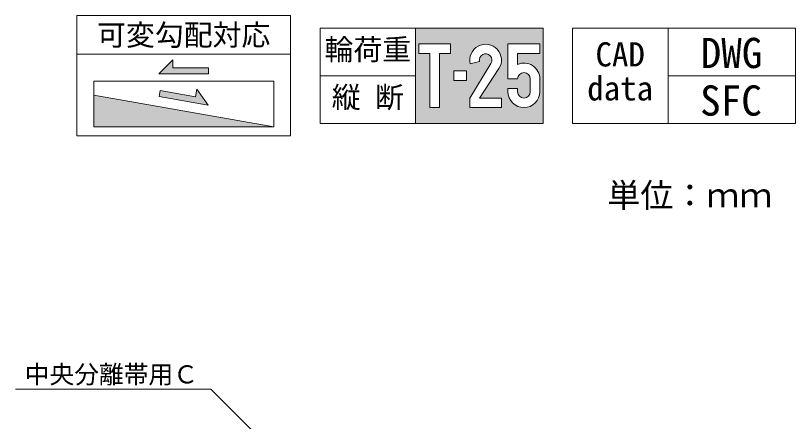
# Model space of a CAD drawing. Units: millimetres at full size; details may follow other scales. Extents: x 80703 to 103503, y 5263 to 15046.
# Drawn here: x 85373 to 86597, y 11835 to 12473 of the extents above; entities that cross this region are included whole.
import ezdxf
from ezdxf.enums import TextEntityAlignment as Align

# ---------------------------------------------------------------- set-up
doc = ezdxf.new("R2010")
doc.units = ezdxf.units.MM
doc.header["$LTSCALE"] = 20
doc.layers.add('(0-0)', color=7, linetype='Continuous')
doc.layers.add('集水桝', color=7, linetype='Continuous')
for name, color, linetype, lineweight in [('0_2', 7, 'Continuous', 9), ('寸法線', 7, 'Continuous', 9), ('ﾊｯﾁﾝｸﾞ', 7, 'Continuous', 5)]:
    doc.layers.add(name, color=color, linetype=linetype, lineweight=lineweight)
doc.styles.add('ＭＳ ゴシック', font='')
doc.styles.get('ＭＳ ゴシック').set_extended_font_data('MS Gothic')

msp = doc.modelspace()

# ---------------------------------------------------------------- hatches: boundary and pattern name
at = {"layer": 'ﾊｯﾁﾝｸﾞ'}
h = msp.add_hatch(color=256, dxfattribs=at)
h.paths.add_polyline_path([(86201.12, 12303.34), (86201.12, 12453.34), (86001.12, 12453.34), (86001.12, 12303.34)])
h.paths.add_polyline_path([(86038.62, 12328.34), (86023.62, 12328.34), (86023.62, 12413.34), (86006.12, 12413.34), (86006.12, 12428.34), (86056.12, 12428.34), (86056.12, 12413.34), (86038.62, 12413.34)], flags=16)
h.paths.add_polyline_path([(86086.12, 12343.34), (86119.46, 12397.83, 0.53298), (86112.64, 12412.69, 0.53298), (86101.46, 12400.75), (86086.97, 12396.87, -0.5398), (86115.05, 12427.49, -0.5398), (86131.97, 12389.55), (86101.41, 12343.34), (86136.12, 12343.34), (86136.12, 12328.34), (86086.12, 12328.34)], flags=16)
h.paths.add_polyline_path([(86061.12, 12370.84), (86061.12, 12385.84), (86081.12, 12385.84), (86081.12, 12370.84)], flags=16)
h.paths.add_polyline_path([(86146.12, 12353.34), (86146.12, 12358.34), (86161.12, 12358.34), (86161.12, 12353.34, 1), (86181.12, 12353.34), (86181.12, 12373.34, 1), (86161.12, 12373.34), (86146.12, 12373.34), (86146.12, 12428.34), (86196.12, 12428.34), (86196.12, 12413.34), (86161.12, 12413.34), (86161.12, 12396.25, -0.54057), (86196.12, 12373.34), (86196.12, 12353.34, -0.41421), (86171.12, 12328.34, -0.41421)], flags=16)
for color, points in [(256, [(85619.92, 12390.88), (85619.92, 12403.17), (85598.03, 12381.28), (85676.11, 12381.28), (85676.11, 12390.88)]), (256, [(85619.92, 12390.88), (85619.92, 12403.17), (85598.03, 12381.28), (85676.11, 12381.28), (85676.11, 12390.88)]), (256, [(85655.61, 12345.35), (85600.27, 12355.03), (85598.61, 12345.57), (85675.53, 12332.13), (85657.73, 12357.46)]), (256, [(85600.27, 12355.03), (85598.61, 12345.57), (85675.53, 12332.13), (85657.73, 12357.46), (85655.61, 12345.35)]), (251, [(85778.29, 12298.24), (85495.85, 12347.62), (85495.85, 12298.24)])]:
    msp.add_hatch(color=color, dxfattribs=at).paths.add_polyline_path(points)

# ---------------------------------------------------------------- linework, layer by layer
at = {"layer": '0_2', "lineweight": 20}
for p, q in [((85469.24, 12472.84), (85469.24, 12283.84)), ((85469.24, 12472.84), (85804.89, 12472.84)), ((85804.89, 12472.84), (85804.89, 12283.84)), ((85851.12, 12453.34), (85851.12, 12303.34)), ((85851.12, 12453.34), (86201.12, 12453.34)), ((86001.12, 12453.34), (86001.12, 12303.34)), ((86201.12, 12453.34), (86201.12, 12303.34)), ((86247.34, 12453.34), (86247.34, 12303.34)), ((86247.34, 12453.34), (86597.34, 12453.34)), ((86397.34, 12453.34), (86397.34, 12303.34)), ((86597.34, 12453.34), (86597.34, 12303.34)), ((85469.24, 12412.01), (85804.89, 12412.01)), ((85598.03, 12381.28), (85619.92, 12403.17)), ((85619.92, 12403.17), (85619.92, 12390.88)), ((85619.92, 12390.88), (85676.11, 12390.88)), ((85676.11, 12390.88), (85676.11, 12381.28)), ((85676.11, 12381.28), (85598.03, 12381.28)), ((85851.12, 12378.34), (86001.12, 12378.34)), ((86397.34, 12378.34), (86597.34, 12378.34)), ((85600.27, 12355.03), (85598.61, 12345.57)), ((85655.61, 12345.35), (85600.27, 12355.03)), ((85657.73, 12357.46), (85655.61, 12345.35)), ((85675.53, 12332.13), (85657.73, 12357.46)), ((85778.29, 12298.24), (85495.85, 12347.62)), ((85598.61, 12345.57), (85675.53, 12332.13)), ((85851.12, 12303.34), (86201.12, 12303.34)), ((86247.34, 12303.34), (86597.34, 12303.34)), ((85469.24, 12283.84), (85804.89, 12283.84))]:
    msp.add_line(p, q, dxfattribs=at)
msp.add_lwpolyline([(85495.85, 12369.93), (85778.29, 12369.93), (85778.29, 12298.24), (85495.85, 12298.24)], close=True, dxfattribs=at)
at = {"layer": '寸法線'}
msp.add_lwpolyline([(85825.26, 11740.24), (85679.44, 11886.06), (85373.14, 11886.06)], dxfattribs=at)
at = {"layer": 'ﾊｯﾁﾝｸﾞ'}
for p, q in [((86086.97, 12396.87), (86101.46, 12400.75)), ((86181.12, 12353.34), (86181.12, 12373.34)), ((86196.12, 12373.34), (86196.12, 12353.34)), ((86161.12, 12358.34), (86161.12, 12353.34))]:
    msp.add_line(p, q, dxfattribs=at)
for points in [[(86023.62, 12328.34), (86023.62, 12413.34), (86006.12, 12413.34), (86006.12, 12428.34), (86056.12, 12428.34), (86056.12, 12413.34), (86038.62, 12413.34), (86038.62, 12328.34)], [(86061.12, 12385.84), (86081.12, 12385.84), (86081.12, 12370.84), (86061.12, 12370.84)]]:
    msp.add_lwpolyline(points, close=True, dxfattribs=at)
for points in [[(86161.12, 12373.34), (86146.12, 12373.34), (86146.12, 12428.34), (86196.12, 12428.34), (86196.12, 12413.34), (86161.12, 12413.34), (86161.12, 12396.25)], [(86119.46, 12397.83), (86086.12, 12343.34), (86086.12, 12328.34), (86136.12, 12328.34), (86136.12, 12343.34), (86101.41, 12343.34), (86131.97, 12389.55)], [(86146.12, 12353.34), (86146.12, 12358.34), (86161.12, 12358.34)]]:
    msp.add_lwpolyline(points, dxfattribs=at)
for centre, radius, start, end in [((86111.06, 12402.97), 24.85, 327.32155, 194.20268), ((86111.06, 12402.97), 9.85, 328.53575, 192.98848), ((86171.12, 12373.34), 25, 0, 113.57818), ((86171.12, 12373.34), 10, 0, 180), ((86171.12, 12353.34), 25, 180, 0), ((86171.12, 12353.34), 10, 180, 0)]:
    msp.add_arc(centre, radius, start, end, dxfattribs=at)

# ---------------------------------------------------------------- texts
at = {"layer": '(0-0)', "style": 'ＭＳ ゴシック'}
msp.add_text('単位：ｍｍ', height=37.98, dxfattribs=at).set_placement((86302.11, 12160.27), align=Align.BOTTOM_LEFT)
at = {"layer": '0_2', "style": 'ＭＳ ゴシック'}
msp.add_text('可変勾配対応', height=33.23, dxfattribs=at).set_placement((85637.07, 12442.43), align=Align.MIDDLE_CENTER)
at = {"layer": '寸法線', "style": 'ＭＳ ゴシック'}
msp.add_text(' 中央分離帯用Ｃ', height=28.48, dxfattribs=at).set_placement((85659.44, 11923.59), align=Align.TOP_RIGHT)
at = {"layer": '集水桝', "style": 'ＭＳ ゴシック'}
for s, p in [('DWG', (86448.62, 12376.19)), ('SFC', (86447.76, 12301.48))]:
    msp.add_text(s, height=47.47, dxfattribs=at).set_placement(p, align=Align.BOTTOM_LEFT)
at = {"layer": 'ﾊｯﾁﾝｸﾞ', "style": 'ＭＳ ゴシック'}
for s, p in [('輪荷重', (85926.12, 12419.55)), ('縦 断', (85926.12, 12344.55))]:
    msp.add_text(s, height=33.23, dxfattribs=at).set_placement(p, align=Align.MIDDLE_CENTER)
for s, p in [('CAD', (86283.49, 12430.91)), ('data', (86270.54, 12377.58))]:
    msp.add_text(s, height=37.98, dxfattribs=at).set_placement(p, align=Align.TOP_LEFT)

doc.saveas('drawing.dxf')
